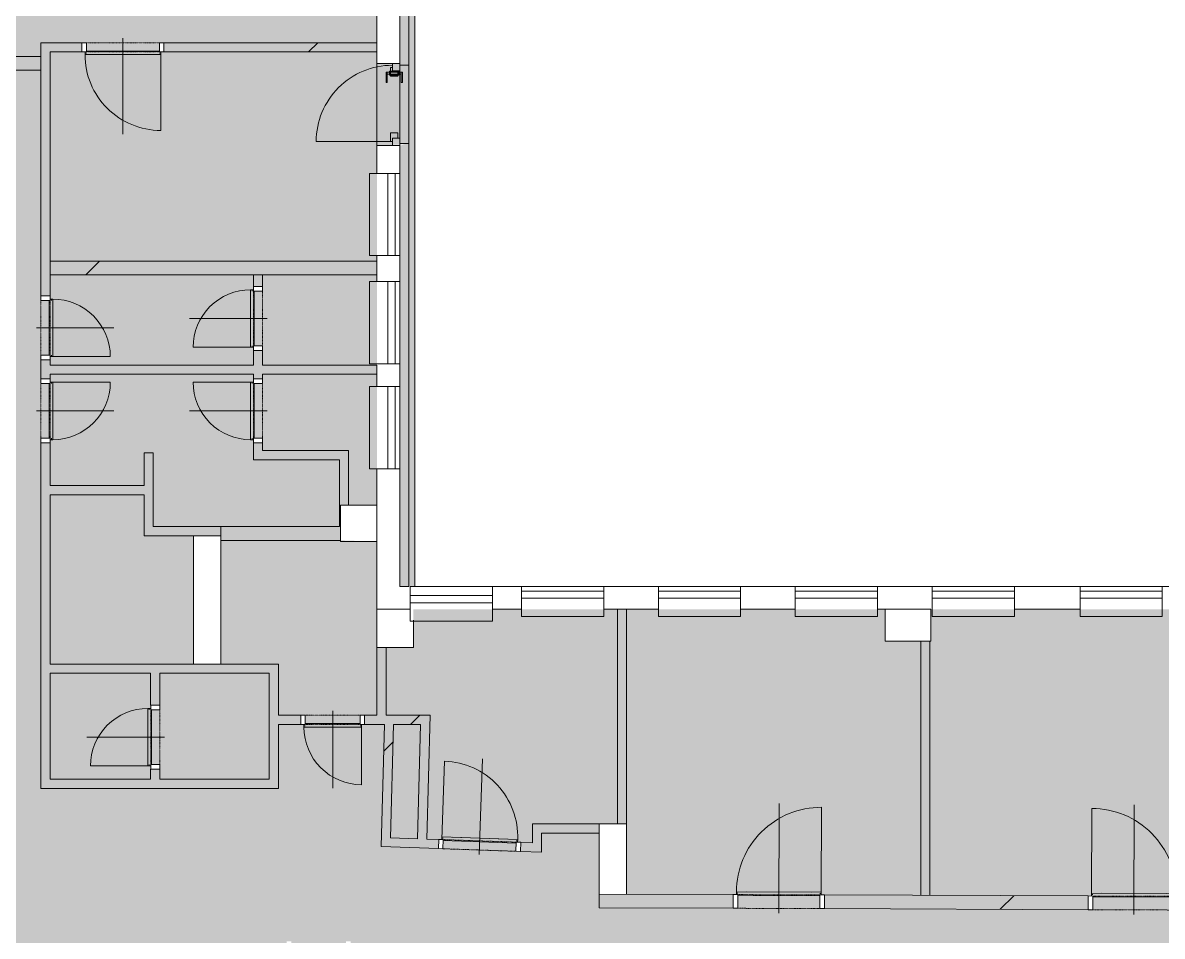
# Model space of a CAD drawing. Header units: millimetres. Extents: x -2854 to 232784, y -45352 to 20466.
# Drawn here: x 102498 to 114983, y -21166 to -11160 of the extents above; entities that cross this region are included whole.
import ezdxf

# ---------------------------------------------------------------- set-up
doc = ezdxf.new("R2010")
doc.units = ezdxf.units.MM
doc.linetypes.add('Čerchovaná se dvěma tečkami', pattern=[2.59, 1, -0.53, 0, -0.53, 0, -0.53])
for name, color, linetype, lineweight in [('A-DETL-GENF', 92, 'Continuous', 13), ('A-DETL-THIN', 151, 'Continuous', 13), ('A-DOOR', 31, 'Continuous', 13), ('A-DOOR-FRAM', 31, 'Continuous', 25), ('A-FLOR', 192, 'Continuous', 13), ('A-FLOR-HRAL', 11, 'Continuous', 13), ('A-GENM', 13, 'Continuous', 13), ('A-GLAZ', 151, 'Continuous', 13), ('A-GLAZ-SILL', 1, 'Continuous', 9), ('A-WALL', 113, 'Continuous', 13), ('S-COLS', 52, 'Continuous', 13)]:
    doc.layers.add(name, color=color, linetype=linetype, lineweight=lineweight)
doc.layers.add('A-WALL-PATT', color=111, linetype='Continuous')
pattern_1 = [(45, (83167, 0), (-4242.6, 4242.6), [])]

# ---------------------------------------------------------------- blocks, each defined once
blk = doc.blocks.new('DVERE_1k_oblozka - DD03_01_800x1970_koupelna-1549498-Mapka _ závislý 12')
at = {"layer": 'A-DOOR', "lineweight": 9}
for p, q in [((-415, 47), (-415, 907)), ((0, -103), (0, 947)), ((-400, 47), (-450, 47)), ((-450, 47), (-450, -53)), ((415, 77), (-415, 77)), ((-415, 77), (-415, 62)), ((-415, 62), (-400, 62)), ((-400, -53), (-400, 47)), ((-400, 37), (400, 37)), ((305, 77), (-305, 77)), ((400, 62), (415, 62)), ((450, 47), (400, 47)), ((400, 47), (400, -53)), ((415, 62), (415, 77)), ((415, 77), (415, 47)), ((450, -53), (450, 47)), ((-450, -53), (-400, -53)), ((400, -53), (450, -53))]:
    blk.add_line(p, q, dxfattribs=at)
at = {"layer": 'A-DOOR', "linetype": 'Čerchovaná se dvěma tečkami', "lineweight": 9}
for p, q in [((-400, 47), (400, 47)), ((-400, -53), (400, -53))]:
    blk.add_line(p, q, dxfattribs=at)
at = {"layer": 'A-DOOR', "lineweight": 9}
blk.add_arc((-415, 77), 830, 360, 90, dxfattribs=at)
at = {"layer": 'A-DOOR-FRAM', "lineweight": 9}
for p, q in [((-400, 47), (-450, 47)), ((-400, -53), (-400, 47)), ((400, 47), (400, -53)), ((400, 47), (450, 47)), ((-450, -53), (-400, -53)), ((450, -53), (400, -53))]:
    blk.add_line(p, q, dxfattribs=at)
blk = doc.blocks.new('DVERE_1k_oblozka - DD03_01_900x1970_koupelna-1549502-Mapka _ závislý 12')
at = {"layer": 'A-DOOR', "lineweight": 9}
for p, q in [((0, 128), (0, -1072)), ((-500, 78), (-450, 78)), ((-500, -72), (-500, 78)), ((-450, 78), (-450, -72)), ((450, 78), (500, 78)), ((450, -72), (450, 78)), ((500, 78), (500, -72)), ((-450, -72), (-500, -72)), ((-465, -72), (-465, -1032)), ((-465, -87), (-450, -87)), ((-465, -102), (-465, -87)), ((465, -102), (-465, -102)), ((-450, -62), (450, -62)), ((355, -102), (-355, -102)), ((500, -72), (450, -72)), ((450, -87), (465, -87)), ((465, -102), (465, -72)), ((465, -87), (465, -102))]:
    blk.add_line(p, q, dxfattribs=at)
at = {"layer": 'A-DOOR', "linetype": 'Čerchovaná se dvěma tečkami', "lineweight": 9}
for p, q in [((-450, 78), (450, 78)), ((-450, -72), (450, -72))]:
    blk.add_line(p, q, dxfattribs=at)
at = {"layer": 'A-DOOR', "lineweight": 9}
blk.add_arc((-465, -102), 930, 270, 0, dxfattribs=at)
at = {"layer": 'A-DOOR-FRAM', "lineweight": 9}
for p, q in [((-500, 78), (-450, 78)), ((-450, 78), (-450, -72)), ((450, -72), (450, 78)), ((500, 78), (450, 78)), ((-450, -72), (-500, -72)), ((450, -72), (500, -72))]:
    blk.add_line(p, q, dxfattribs=at)
blk = doc.blocks.new('DVERE_1k_oblozka - DD03_01_600x1970_koupelna-1549500-Mapka _ závislý 12')
at = {"layer": 'A-DOOR', "lineweight": 9}
for p, q in [((-315, 47), (-315, 707)), ((0, -103), (0, 747)), ((-300, 47), (-350, 47)), ((-350, 47), (-350, -53)), ((315, 77), (-315, 77)), ((-315, 77), (-315, 62)), ((-315, 62), (-300, 62)), ((-300, -53), (-300, 47)), ((-300, 37), (300, 37)), ((205, 77), (-205, 77)), ((300, 62), (315, 62)), ((350, 47), (300, 47)), ((300, 47), (300, -53)), ((315, 62), (315, 77)), ((315, 77), (315, 47)), ((350, -53), (350, 47)), ((-350, -53), (-300, -53)), ((300, -53), (350, -53))]:
    blk.add_line(p, q, dxfattribs=at)
at = {"layer": 'A-DOOR', "linetype": 'Čerchovaná se dvěma tečkami', "lineweight": 9}
for p, q in [((-300, 47), (300, 47)), ((-300, -53), (300, -53))]:
    blk.add_line(p, q, dxfattribs=at)
at = {"layer": 'A-DOOR', "lineweight": 9}
blk.add_arc((-315, 77), 630, 360, 90, dxfattribs=at)
at = {"layer": 'A-DOOR-FRAM', "lineweight": 9}
for p, q in [((-300, 47), (-350, 47)), ((-300, -53), (-300, 47)), ((300, 47), (300, -53)), ((300, 47), (350, 47)), ((-350, -53), (-300, -53)), ((350, -53), (300, -53))]:
    blk.add_line(p, q, dxfattribs=at)
blk = doc.blocks.new('DVERE_1k_oblozka - DD03_01_600x1970_koupelna-1549499-Mapka _ závislý 12')
at = {"layer": 'A-DOOR', "lineweight": 9}
for p, q in [((-350, 53), (-300, 53)), ((-350, -47), (-350, 53)), ((-300, 53), (-300, -47)), ((0, 103), (0, -747)), ((300, 53), (350, 53)), ((300, -47), (300, 53)), ((350, 53), (350, -47)), ((-300, -47), (-350, -47)), ((-315, -47), (-315, -707)), ((-315, -62), (-300, -62)), ((-315, -77), (-315, -62)), ((315, -77), (-315, -77)), ((-300, -37), (300, -37)), ((205, -77), (-205, -77)), ((350, -47), (300, -47)), ((300, -62), (315, -62)), ((315, -77), (315, -47)), ((315, -62), (315, -77))]:
    blk.add_line(p, q, dxfattribs=at)
at = {"layer": 'A-DOOR', "linetype": 'Čerchovaná se dvěma tečkami', "lineweight": 9}
for p, q in [((-300, 53), (300, 53)), ((-300, -47), (300, -47))]:
    blk.add_line(p, q, dxfattribs=at)
at = {"layer": 'A-DOOR', "lineweight": 9}
blk.add_arc((-315, -77), 630, 270, 0, dxfattribs=at)
at = {"layer": 'A-DOOR-FRAM', "lineweight": 9}
for p, q in [((-350, 53), (-300, 53)), ((-300, 53), (-300, -47)), ((300, -47), (300, 53)), ((350, 53), (300, 53)), ((-300, -47), (-350, -47)), ((300, -47), (350, -47))]:
    blk.add_line(p, q, dxfattribs=at)
blk = doc.blocks.new('DVERE_1k_oblozka - DD03_01_800x1970_koupelna-V102-Mapka _ závislý 12')
at = {"layer": 'A-DOOR', "lineweight": 9}
for p, q in [((-415, 47), (-415, 907)), ((0, -103), (0, 947)), ((-400, 47), (-450, 47)), ((-450, 47), (-450, -53)), ((415, 77), (-415, 77)), ((-415, 77), (-415, 62)), ((-415, 62), (-415, 77)), ((-415, 62), (-400, 62)), ((-400, -53), (-400, 47)), ((-400, 37), (400, 37)), ((305, 77), (-305, 77)), ((400, 62), (415, 62)), ((415, 62), (400, 62)), ((450, 47), (400, 47)), ((400, 47), (400, -53)), ((415, 62), (415, 77)), ((415, 77), (415, 47)), ((450, -53), (450, 47)), ((-450, -53), (-400, -53)), ((400, -53), (450, -53))]:
    blk.add_line(p, q, dxfattribs=at)
at = {"layer": 'A-DOOR', "linetype": 'Čerchovaná se dvěma tečkami', "lineweight": 9}
for p, q in [((-400, 47), (400, 47)), ((-400, -53), (400, -53))]:
    blk.add_line(p, q, dxfattribs=at)
at = {"layer": 'A-DOOR', "lineweight": 9}
blk.add_arc((-415, 77), 830, 360, 90, dxfattribs=at)
at = {"layer": 'A-DOOR-FRAM', "lineweight": 9}
for p, q in [((-400, 47), (-450, 47)), ((-400, -53), (-400, 47)), ((400, 47), (400, -53)), ((400, 47), (450, 47)), ((-450, -53), (-400, -53)), ((450, -53), (400, -53))]:
    blk.add_line(p, q, dxfattribs=at)
blk = doc.blocks.new('OKNO_1k_nadsvetlik - OKNO_1k_nadsvetlik_900 x 1500-1969487-Mapka _ závislý 12')
at = {"layer": 'A-GLAZ', "color": 61, "lineweight": 9}
for p, q in [((-450, 126), (450, 126)), ((-450, 25), (-450, 126)), ((450, 126), (450, 25)), ((450, 25), (-450, 25)), ((-450, 25), (450, 25)), ((-450, -55), (-450, 25)), ((450, 25), (450, -55)), ((450, -55), (-450, -55))]:
    blk.add_line(p, q, dxfattribs=at)
blk = doc.blocks.new('parapet s nosem_vnitní - parapet s nosem_vnitní-1280301-Mapka _ závislý 12')
at = {"layer": 'A-GENM', "color": 61, "lineweight": 9}
for p, q in [((-450, -190), (-450, 0)), ((450, 0), (450, -190)), ((-450, -190), (-450, -200)), ((-450, -200), (450, -200)), ((-450, -200), (450, -200)), ((450, -200), (450, -190))]:
    blk.add_line(p, q, dxfattribs=at)
blk = doc.blocks.new('OKNO_1k_nadsvetlik - OKNO_1k_nadsvetlik_900 x 1500-1969459-Mapka _ závislý 12')
at = {"layer": 'A-GLAZ', "lineweight": 9}
for p, q in [((-450, 126), (450, 126)), ((-450, 75), (-450, 126)), ((450, 126), (450, 75)), ((450, 75), (-450, 75)), ((-450, 75), (450, 75)), ((-450, -5), (-450, 75)), ((450, 75), (450, -5)), ((450, -5), (-450, -5))]:
    blk.add_line(p, q, dxfattribs=at)
blk = doc.blocks.new('parapet s nosem_vnitní - parapet s nosem_vnitní-V107-Mapka _ závislý 12')
at = {"layer": 'A-GENM', "lineweight": 9}
for p, q in [((-450, -190), (-450, 0)), ((450, 0), (450, -190)), ((-450, -190), (-450, -200)), ((-450, -200), (450, -200)), ((-450, -200), (450, -200)), ((450, -200), (450, -190))]:
    blk.add_line(p, q, dxfattribs=at)
blk = doc.blocks.new('DVERE_1k_oblozka - DD03_01_900x1970_koupelna-1549503-Mapka _ závislý 12')
at = {"layer": 'A-DOOR', "lineweight": 9}
for p, q in [((-465, 72), (-465, 1032)), ((0, -128), (0, 1072)), ((-450, 72), (-500, 72)), ((-500, 72), (-500, -78)), ((465, 102), (-465, 102)), ((-465, 102), (-465, 87)), ((-465, 87), (-450, 87)), ((-450, -78), (-450, 72)), ((-450, 62), (450, 62)), ((355, 102), (-355, 102)), ((450, 87), (465, 87)), ((500, 72), (450, 72)), ((450, 72), (450, -78)), ((465, 87), (465, 102)), ((465, 102), (465, 72)), ((500, -78), (500, 72)), ((-500, -78), (-450, -78)), ((450, -78), (500, -78))]:
    blk.add_line(p, q, dxfattribs=at)
at = {"layer": 'A-DOOR', "linetype": 'Čerchovaná se dvěma tečkami', "lineweight": 9}
for p, q in [((-450, 72), (450, 72)), ((-450, -78), (450, -78))]:
    blk.add_line(p, q, dxfattribs=at)
at = {"layer": 'A-DOOR', "lineweight": 9}
blk.add_arc((-465, 102), 930, 360, 90, dxfattribs=at)
at = {"layer": 'A-DOOR-FRAM', "lineweight": 9}
for p, q in [((-450, 72), (-500, 72)), ((-450, -78), (-450, 72)), ((450, 72), (450, -78)), ((450, 72), (500, 72)), ((-500, -78), (-450, -78)), ((500, -78), (450, -78))]:
    blk.add_line(p, q, dxfattribs=at)
blk = doc.blocks.new('OKNO_dvere vchod_1k_nadsvetlik - vstupni dvere 1100_2435 2-1384119-Mapka _ závislý 12')
at = {"layer": 'A-GLAZ', "lineweight": 9}
for p, q in [((-995, -45), (-995, 790)), ((-347, 25), (-237, 25)), ((-237, 25), (-347, 25)), ((-347, 25), (-347, 12)), ((-347, 12), (-347, 25)), ((-347, 12), (-237, 12)), ((-237, 12), (-347, 12)), ((-257, 12), (-257, -142)), ((-237, 12), (-257, 12)), ((-237, 12), (-257, 12)), ((-237, 25), (-237, 12)), ((-237, 25), (-237, 12)), ((-237, -142), (-237, 12)), ((-1040, -45), (-960, -45)), ((-1040, -125), (-1040, -45)), ((-995, -25), (-900, -25)), ((-995, -45), (-995, -25)), ((-960, -45), (-995, -45)), ((-960, -105), (-960, -45)), ((-960, -45), (-960, -125)), ((-900, -105), (-960, -105)), ((-900, -25), (-900, -105)), ((-280, -25), (-185, -25)), ((-280, -105), (-280, -25)), ((-220, -105), (-280, -105)), ((-270, -15), (-270, -115)), ((-224, -15), (-270, -15)), ((-224, -15), (-270, -15)), ((-224, -15), (-270, -15)), ((-224, -15), (-270, -15)), ((-270, -115), (-224, -115)), ((-270, -115), (-224, -115)), ((-270, -115), (-224, -115)), ((-270, -115), (-224, -115)), ((-251, -15), (-243, -15)), ((-251, -15), (-243, -15)), ((-243, -115), (-251, -115)), ((-243, -115), (-251, -115)), ((-224, -115), (-224, -15)), ((-224, -44), (-224, -15)), ((-185, -45), (-220, -45)), ((-220, -45), (-220, -105)), ((-220, -45), (-140, -45)), ((-220, -125), (-220, -45)), ((-185, -25), (-185, -45)), ((-140, -45), (-140, -125)), ((-960, -125), (-1040, -125)), ((-347, -142), (-237, -142)), ((-237, -142), (-347, -142)), ((-347, -155), (-347, -142)), ((-347, -142), (-347, -155)), ((-347, -155), (-237, -155)), ((-237, -155), (-347, -155)), ((-257, -142), (-237, -142)), ((-257, -142), (-237, -142)), ((-237, -142), (-237, -155)), ((-237, -142), (-237, -155)), ((-140, -125), (-220, -125))]:
    blk.add_line(p, q, dxfattribs=at)
blk.add_arc((-995, -45), 835, 360, 90, dxfattribs=at)
at = {"layer": 'A-GLAZ-SILL'}
blk.add_line((-1040, 125), (-140, 125), dxfattribs=at)
blk = doc.blocks.new('OKNO_1k - OKNO_1k_900x1000-2034286-Mapka _ závislý 12')
at = {"layer": 'A-GLAZ', "lineweight": 9}
for p, q in [((-450, 126), (450, 126)), ((-450, 75), (-450, 126)), ((450, 126), (450, 75)), ((450, 75), (-450, 75)), ((-450, 75), (450, 75)), ((-450, -5), (-450, 75)), ((450, 75), (450, -5)), ((450, -5), (-450, -5))]:
    blk.add_line(p, q, dxfattribs=at)
blk = doc.blocks.new('Typ horního madla - Horní madlo_Vnitřní_-1833894-Mapka _ závislý 12')
at = {"layer": 'A-FLOR-HRAL', "lineweight": 9}
for p, q in [((16960, -20763), (16910, -20763)), ((16910, -20763), (16910, -21257)), ((16960, -20763), (16960, -21233)), ((16910, -21257), (16960, -21233)), ((16910, -21257), (16910, -21323)), ((16910, -21323), (16910, -22382)), ((16960, -21233), (16960, -21323)), ((16960, -21323), (16960, -22332)), ((16960, -22332), (18116, -22332)), ((18116, -22332), (21756, -22332)), ((21756, -22332), (21756, -22382)), ((16910, -22382), (18116, -22382)), ((18116, -22382), (21756, -22382))]:
    blk.add_line(p, q, dxfattribs=at)
blk = doc.blocks.new('Typ horního madla - Horní madlo_Vnitřní_-1833909-Mapka _ závislý 12')
at = {"layer": 'A-FLOR-HRAL', "lineweight": 9}
for p, q in [((17969, -20763), (17919, -20763)), ((17919, -20786), (17969, -20763)), ((17919, -20763), (17919, -20786)), ((17919, -20786), (17919, -21248)), ((17969, -20763), (17969, -21248)), ((17969, -20763), (17969, -20763)), ((17919, -21248), (17919, -21373)), ((17969, -21248), (17969, -21323)), ((17969, -21323), (18116, -21323)), ((18116, -21323), (21756, -21323)), ((21756, -21323), (21756, -21373)), ((17919, -21373), (18116, -21373)), ((18116, -21373), (21756, -21373))]:
    blk.add_line(p, q, dxfattribs=at)
blk = doc.blocks.new('Betonový pravoúhlý sloup - 400 x 420mm-2278915-Mapka _ závislý 12')
at = {"layer": 'S-COLS', "lineweight": 9}
h = blk.add_hatch(dxfattribs=at)
h.set_pattern_fill('FP_183', color=256, style=0, pattern_type=2)
h.set_pattern_definition([(45, (-23410, 17795), (-7184.2, 7184.2), []), (45, (-20537, 17795), (-7184.2, 7184.2), []), (45, (-14789, 17795), (-4310.5, 10058), [4064, -2032, 67, -1965])])
h.paths.add_polyline_path([(165, -210), (200, -210), (200, 85), (165, 90), (165, 210), (-200, 210), (-200, -210), (113, -210)])
for p, q in [((165, 210), (-200, 210)), ((-200, 210), (-200, -210)), ((200, -210), (200, 90)), ((-200, -210), (200, -210))]:
    blk.add_line(p, q, dxfattribs=at)
blk = doc.blocks.new('Betonový čtvercový sloup - 400 x 400-V214-Mapka _ závislý 12')
at = {"layer": 'S-COLS', "lineweight": 9}
h = blk.add_hatch(dxfattribs=at)
h.set_pattern_fill('FP_184', color=256, style=0, pattern_type=2)
h.set_pattern_definition([(45, (-23010, 16643), (-7184.2, 7184.2), []), (45, (-20137, 16643), (-7184.2, 7184.2), []), (45, (-14389, 16643), (-4310.5, 10058), [4064, -2032, 67, -1965])])
h.paths.add_polyline_path([(-200, -200), (200, -200), (200, 200), (-200, 200)])
for p, q in [((200, 200), (-200, 200)), ((-200, 200), (-200, -200)), ((200, -200), (200, 200)), ((-200, -200), (200, -200))]:
    blk.add_line(p, q, dxfattribs=at)
blk = doc.blocks.new('Betonový pravoúhlý sloup - 350 x 500mm-V215-Mapka _ závislý 12')
at = {"layer": 'S-COLS', "lineweight": 9}
h = blk.add_hatch(dxfattribs=at)
h.set_pattern_fill('FP_185', color=256, style=0, pattern_type=2)
h.set_pattern_definition([(315, (17760, 29029), (7184.2, 7184.2), []), (315, (17760, 26155), (7184.2, 7184.2), []), (315, (17760, 20408), (10058, 4310.5), [4064, -2032, 67, -1965])])
h.paths.add_polyline_path([(-175, -250), (175, -250), (175, 250), (-175, 250)])
for p, q in [((175, 250), (-175, 250)), ((-175, 250), (-175, -250)), ((175, -250), (175, 250)), ((-175, -250), (175, -250))]:
    blk.add_line(p, q, dxfattribs=at)

msp = doc.modelspace()

# ---------------------------------------------------------------- hatches: boundary and pattern name
at = {"layer": 'A-DETL-GENF', "lineweight": 9}
h = msp.add_hatch(color=1, dxfattribs=at)
h.paths.add_polyline_path([(81881.8, -28962.3), (81881.8, -27933.8), (81711.8, -27933.8), (81711.8, -28962.3)])
h.paths.add_polyline_path([(94236.8, -28962.3), (94236.8, -27933.8), (87976.8, -27933.8), (87976.8, -27115.5), (88116.8, -27115.5), (88116.8, -26157.5), (81961.8, -26157.5), (81961.8, -27300), (82416.8, -27300), (82416.8, -27933.8), (82131.8, -27933.8), (82131.8, -28962.3), (90258.7, -28962.3)])
h.paths.add_polyline_path([(94536.8, -28962.3), (99926.6, -28962.3), (99926.6, -27933.8), (94536.8, -27933.8), (94536.8, -28328.2)])
h.paths.add_polyline_path([(128209.3, -17205.8), (128209.3, -17200.8), (127909.3, -17205.8)])
h.paths.add_polyline_path([(125201.3, -17205.8), (124391.7, -17205.8), (124391.7, -17625.8), (123991.7, -17625.8), (123991.7, -17205.8), (122246.7, -17205.8), (122246.7, -16585.8), (122646.7, -16585.8), (122646.7, -16955.8), (125279.3, -16955.8), (125279.3, -16555.8), (125679.3, -16555.8), (125667.6, -16973.9), (125521.3, -17200.8), (125201.3, -17200.8)])
h.paths.add_polyline_path([(125521.3, -17205.8), (125521.3, -17520.8), (125201.3, -17520.8), (125201.3, -17205.8), (125279.3, -17205.8)])
h.paths.add_polyline_path([(106464.7, -28812.5), (112016, -28812.5), (112016, -28417.5), (112416, -28417.5), (112416, -28812.5), (118010.5, -28812.5), (118010.5, -28514.7), (118110.5, -28514.7), (118110.5, -27156.7), (124430.8, -27156.7), (124430.8, -22765.8), (124015.8, -22765.8), (124015.8, -22732.3), (123926.2, -22732.3), (123926.2, -22382.3), (124430.8, -22365.8), (124430.8, -19232.3), (124680.8, -19244.8), (124680.8, -19829.6), (126770.8, -19829.6), (126770.8, -19579.6), (126820.8, -19579.6), (126820.8, -19829.6), (127620.8, -19829.6), (127620.8, -19579.6), (127670.8, -19579.6), (127670.8, -19829.6), (131904.3, -19829.6), (131904.3, -17205.8), (130956.8, -17205.8), (130956.8, -17500.8), (130656.8, -17500.8), (130656.8, -17205.8), (128209.3, -17205.8), (128209.3, -17500.8), (127909.3, -17500.8), (127909.3, -17205.8), (125524.5, -17200.8), (125679.3, -16955.8), (131254.3, -16955.8), (131254.3, -16583.6), (131654.3, -16583.6), (131654.3, -10920.5), (131254.3, -10920.5), (131254.3, -10523.2), (125667.3, -10563.9), (125667.3, -10951), (125250, -10951.7), (125247.3, -10563.9), (125096.5, -10561), (125095.3, -10384.9), (123995.3, -10392.4), (123995.3, -10572.4), (121926.5, -10577.1), (121925.4, -10406.4), (121875.3, -10392.4), (121874.9, -10372.1), (120225.1, -10372.1), (120225, -10417.9), (120175.4, -10418.2), (120176.7, -10598.2), (116654.3, -10622.1), (116654.3, -11022.1), (116254.3, -11022.1), (116254.3, -16631.1), (116674.3, -16631.1), (116674.3, -17172.1), (116254.3, -17172.1), (116254.3, -17584.7), (112446.2, -17584.7), (112446.2, -17934.7), (111946.2, -17934.7), (111946.2, -17584.7), (106777.5, -17584.7), (106777.5, -18004.7), (106377.5, -18004.7), (106377.5, -16843.3), (105977.5, -16829.6), (105977.5, -16443.3), (106377.5, -16443.3), (106377.5, -12505.8), (106691, -12490.1), (106727.5, -12480.8), (106727.5, -17334.7), (106792.5, -17334.7), (106792.5, -4240.9), (106727.5, -4240.9), (106727.5, -11625.8), (106627.5, -11605.8), (106377.5, -11605.8), (106377.5, -10845.8), (106042.5, -10845.8), (106042.5, -10445.8), (106377.5, -10445.8), (106377.5, -4686.1), (106042.5, -4686.1), (106042.5, -4286.1), (106377.5, -4286.1), (106377.5, -4240.9), (99970, -4240.9), (99970, -4286.1), (100295, -4286.1), (100295, -4686.1), (99970, -4686.1), (99970, -10445.8), (100295, -10445.8), (100295, -10845.8), (99970, -10845.8), (99970, -16143.3), (100394.7, -16143.3), (100394.7, -16843.3), (99994.7, -16843.3), (99994.7, -16443.3), (94399.3, -16443.3), (94399.3, -16843.3), (93999.3, -16843.3), (93999.3, -16443.3), (88424.3, -16443.3), (88424.3, -16143.3), (89260, -16140.2), (89260, -15478.3), (89600, -15478.3), (89600, -9908.2), (89190, -9908.2), (89190, -9358.2), (89600, -9358.2), (89600, -6966.2), (89170, -6966.2), (89170, -6451.2), (89600, -6451.2), (89600, -886.8), (89067.2, -886.8), (89067.2, -431.8), (83615, -431.8), (83615, -871.8), (83180, -890.9), (83180, -6443.2), (83600, -6443.2), (83600, -6963.2), (83180, -6963.2), (83180, -9340.2), (83615, -9340.2), (83615, -9908.2), (83180, -9908.2), (83180, -14351.8), (82825, -14357.8), (82825, -15446.9), (82849, -15451.8), (82850, -15451.8), (83635, -15451.8), (83635, -16130), (85928.1, -16130), (85928.1, -15402.4), (86383.1, -15402.4), (86383.1, -16140), (86473.1, -16143.3), (86473.1, -16430), (82376.8, -16430), (82376.8, -16830), (81961.8, -16830), (81961.8, -21265), (82376.8, -21265), (82376.8, -21665), (81961.8, -21665), (81981.4, -25857.5), (88416.8, -25857.5), (88416.8, -27683.8), (94016.8, -27683.8), (94016.8, -27206.6), (94416.8, -27206.6), (94416.8, -27683.8), (100013.7, -27683.8), (100013.7, -27206.6), (100413.7, -27206.6), (100413.7, -24339.4), (100663.7, -24339.4), (100663.7, -25069.4), (101203.7, -25069.4), (101203.7, -25319.4), (102103.7, -25319.4), (102103.7, -25069.4), (104293.7, -25069.4), (104293.7, -25319.4), (105178.7, -25319.4), (105193.7, -25069.4), (105769.7, -25069.4), (105769.7, -22482.5), (106119.7, -22482.5), (106119.7, -22392.5), (106519.7, -22392.5), (106519.7, -22812.5), (106119.7, -22812.5), (106119.7, -28412.5), (106464.7, -28412.5)])
h.paths.add_polyline_path([(115010.5, -24342.5), (114910.5, -24342.5), (114910.5, -24292.5), (115010.5, -24292.5)])
h.paths.add_polyline_path([(94316.8, -24274.3), (94316.8, -24224.3), (94416.8, -24224.3), (94416.8, -24274.3)])
h.paths.add_polyline_path([(115010.5, -23492.5), (114910.5, -23492.5), (114910.5, -23442.5), (115010.5, -23442.5)])
h.paths.add_polyline_path([(94316.8, -23424.3), (94316.8, -23374.3), (94416.8, -23374.3), (94416.8, -23424.3)])
h.paths.add_polyline_path([(106663.7, -22812.5), (106663.7, -22712.5), (106713.7, -22712.5), (106691, -22812.5)])
h.paths.add_polyline_path([(112710.5, -22812.5), (112710.5, -22712.5), (112760.5, -22712.5), (112760.5, -22812.5)])
h.paths.add_polyline_path([(107513.7, -22812.5), (107513.7, -22712.5), (107563.7, -22712.5), (107563.7, -22812.5)])
h.paths.add_polyline_path([(115980.5, -22812.5), (115930.5, -22812.5), (115930.5, -22712.5), (115980.5, -22712.5)])
h.paths.add_polyline_path([(115130.5, -22812.5), (115080.5, -22812.5), (115080.5, -22712.5), (115130.5, -22712.5)])
h.paths.add_polyline_path([(113610.5, -22812.5), (113560.5, -22812.5), (113560.5, -22712.5), (113610.5, -22712.5)])
h.paths.add_polyline_path([(111133.7, -22812.5), (111133.7, -22712.5), (111183.7, -22712.5), (111183.7, -22812.5)])
h.paths.add_polyline_path([(110333.7, -22812.5), (110283.7, -22812.5), (110283.7, -22712.5), (110333.7, -22712.5)])
h.paths.add_polyline_path([(100378.9, -22802.5), (100076.6, -22802.5), (100076.6, -22382.5), (100476.6, -22382.5), (100476.6, -22802.5), (100413.7, -22802.5)])
h.paths.add_polyline_path([(118355.5, -22732.3), (117855.5, -22732.3), (117855.5, -22382.3), (118355.5, -22382.3), (118355.5, -22532.3)])
h.paths.add_polyline_path([(116958, -22719.8), (116958, -22544.8), (117183, -22544.8), (117183, -22719.8)])
h.paths.add_polyline_path([(111946.2, -22712.5), (111946.2, -22362.5), (112446.2, -22362.5), (112446.2, -22712.5)])
h.paths.add_polyline_path([(119439.8, -22532.3), (119439.8, -22382.3), (119489.8, -22382.3), (119489.8, -22532.3)])
h.paths.add_polyline_path([(118639.8, -22532.3), (118589.8, -22532.3), (118589.8, -22382.3), (118639.8, -22382.3)])
h.paths.add_polyline_path([(85166.2, -22425), (85066.2, -22425), (85066.2, -22375), (85166.2, -22375)])
h.paths.add_polyline_path([(88316.8, -21665), (87976.8, -21665), (87976.8, -21265), (88416.8, -21265), (88416.8, -21665)])
h.paths.add_polyline_path([(90688, -21599.6), (90638, -21599.6), (90638, -21499.6), (90688, -21515.6), (90688, -21562)])
h.paths.add_polyline_path([(92868, -21599.6), (92868, -21499.6), (92918, -21515.6), (92918, -21599.6)])
h.paths.add_polyline_path([(89788, -21599.6), (89788, -21499.6), (89838, -21515.6), (89838, -21599.6)])
h.paths.add_polyline_path([(93718, -21599.6), (93718, -21499.6), (93768, -21515.6), (93768, -21599.6)])
h.paths.add_polyline_path([(85166.2, -21575), (85066.2, -21575), (85066.2, -21525), (85166.2, -21525)])
h.paths.add_polyline_path([(94316.8, -21562), (94035, -21562), (94035, -21212), (94535, -21212), (94530.7, -21562), (94416.8, -21562)])
h.paths.add_polyline_path([(86816.8, -21415), (86766.8, -21415), (86766.8, -21265), (86816.8, -21265)])
h.paths.add_polyline_path([(87616.8, -21415), (87616.8, -21265), (87666.8, -21265), (87666.8, -21415)])
h.paths.add_polyline_path([(106089.7, -21322.5), (106039.7, -21322.5), (106039.7, -21222.5), (106089.7, -21222.5)])
h.paths.add_polyline_path([(105439.7, -21322.5), (105389.7, -21322.5), (105389.7, -21222.5), (105439.7, -21222.5)])
h.paths.add_polyline_path([(86323.1, -20900), (86323.1, -20850), (86473.1, -20850), (86473.1, -20900)])
h.paths.add_polyline_path([(115171.8, -20879.4), (115121.8, -20879.2), (115122.4, -20729.2), (115172.4, -20729.2)])
h.paths.add_polyline_path([(114221.8, -20875.6), (114171.8, -20863.9), (114172.4, -20725.4), (114222.4, -20725.4), (114221.8, -20863.9)])
h.paths.add_polyline_path([(111280.9, -20863.9), (111230.9, -20863.7), (111231.5, -20713.7), (111281.5, -20713.9), (111280.9, -20863.7)])
h.paths.add_polyline_path([(110330.9, -20860.1), (110280.9, -20859.9), (110281.5, -20709.9), (110331.5, -20710.1), (110330.9, -20859.9)])
h.paths.add_polyline_path([(109113.4, -20705.3), (108813.4, -20704.1), (108813.4, -19936.3), (109113.4, -19936.3), (109113.4, -20036.3)])
h.paths.add_polyline_path([(107950.6, -20237.4), (107900.7, -20235.7), (107904.2, -20135.8), (107954.1, -20137.5), (107950.7, -20235.7)])
h.paths.add_polyline_path([(107101.2, -20207.8), (107051.2, -20206), (107054.7, -20106.1), (107104.7, -20107.8), (107101.2, -20206)])
h.paths.add_polyline_path([(86473.1, -20050), (86323.1, -20050), (86323.1, -20000), (86473.1, -20000)])
h.paths.add_polyline_path([(90937.2, -19675.3), (90936.6, -19525.3), (90986.6, -19525.3), (90987.2, -19675.1)])
h.paths.add_polyline_path([(91787.2, -19672.1), (91786.6, -19522.1), (91836.6, -19525.1), (91837.2, -19671.9)])
h.paths.add_polyline_path([(95153, -19659.3), (95153, -19509.3), (95202.4, -19509.2), (95202.4, -19659.2)])
h.paths.add_polyline_path([(96003, -19656.1), (96003, -19506.1), (96052.4, -19505.9), (96052.4, -19655.9)])
h.paths.add_polyline_path([(97002.5, -19543.3), (96702.5, -19543.3), (96702.5, -19143.3), (97002.5, -19143.3), (97002.5, -19503.5)])
h.paths.add_polyline_path([(103998.7, -19336.3), (103898.7, -19336.3), (103898.7, -19286.3), (103998.7, -19286.3)])
h.paths.add_polyline_path([(123270.8, -19232.3), (123220.8, -19232.3), (123220.8, -19132.3), (123270.8, -19132.3)])
h.paths.add_polyline_path([(124120.8, -19232.3), (124070.8, -19232.3), (124070.8, -19132.3), (124120.8, -19132.3)])
h.paths.add_polyline_path([(100224.4, -19013.3), (100174.4, -19013.3), (100174.4, -18913.3), (100224.4, -18913.3)])
h.paths.add_polyline_path([(98502.5, -19013.3), (98452.5, -19013.3), (98474.8, -18913.3), (98502.5, -18913.3)])
h.paths.add_polyline_path([(99252.5, -19013.3), (99202.5, -19013.3), (99202.5, -18913.3), (99252.5, -18913.3)])
h.paths.add_polyline_path([(101024.4, -19013.3), (101024.4, -18913.3), (101074.4, -18913.3), (101074.4, -19013.3)])
h.paths.add_polyline_path([(106243.4, -18846.3), (106193.4, -18846.3), (106193.4, -18746.3), (106243.4, -18746.3)])
h.paths.add_polyline_path([(105543.4, -18846.3), (105543.4, -18746.3), (105593.4, -18746.3), (105593.4, -18846.3)])
h.paths.add_polyline_path([(103898.7, -18686.3), (103898.7, -18636.3), (103998.7, -18636.3), (103998.7, -18686.3)])
h.paths.add_polyline_path([(104636.9, -18186.3), (104367.5, -18186.3), (104367.5, -16779.6), (104667.5, -16779.6), (104667.5, -18186.3)])
h.paths.add_polyline_path([(118220.9, -17972.1), (117972.4, -17972.1), (117972.4, -17272.1), (118382.4, -17272.1), (118382.4, -17972.1)])
h.paths.add_polyline_path([(117932.4, -17272.1), (117882.4, -17272.1), (117882.4, -17172.1), (117932.4, -17172.1)])
h.paths.add_polyline_path([(117082.4, -17272.1), (117032.4, -17272.1), (117032.4, -17172.1), (117082.4, -17172.1)])
h.paths.add_polyline_path([(130956.8, -17205.8), (130956.8, -17200.8), (130656.8, -17205.8)])
h.paths.add_polyline_path([(87989.3, -16843.3), (87989.3, -16143.3), (88339.3, -16143.3), (88324.3, -16843.3), (88204.6, -16843.3)])
h.paths.add_polyline_path([(99620, -16143.3), (99620, -16140), (98474.8, -16143.3)])
h.paths.add_polyline_path([(102796.6, -15761.9), (102696.6, -15761.9), (102696.6, -15711.9), (102796.6, -15711.9)])
h.paths.add_polyline_path([(105124.1, -15761.9), (105024.1, -15761.9), (105024.1, -15711.9), (105124.1, -15711.9)])
h.paths.add_polyline_path([(86483, -15384.9), (86383, -15384.9), (86383.1, -15334.9), (86483, -15334.9)])
h.paths.add_polyline_path([(102696.6, -15111.9), (102696.6, -15061.9), (102796.6, -15061.9), (102796.6, -15111.9)])
h.paths.add_polyline_path([(105024.1, -15111.9), (105024.1, -15061.9), (105124.1, -15061.9), (105124.1, -15111.9)])
h.paths.add_polyline_path([(102696.6, -14851.9), (102696.6, -14801.9), (102796.6, -14801.9), (102796.6, -14851.9)])
h.paths.add_polyline_path([(105124.1, -14750.1), (105024.1, -14750.1), (105024.1, -14700.1), (105124.1, -14703)])
h.paths.add_polyline_path([(86483, -14534.9), (86383, -14534.9), (86383, -14484.9), (86483, -14484.9)])
h.paths.add_polyline_path([(102796.6, -14201.9), (102696.6, -14201.9), (102696.6, -14151.9), (102796.6, -14151.9)])
h.paths.add_polyline_path([(105124.1, -14100.1), (105024.1, -14100.1), (105024.1, -14050.1), (105124.1, -14050.1)])
h.paths.add_polyline_path([(122246.7, -13752.1), (122096.7, -13752.1), (122096.7, -13702.1), (122246.7, -13702.1)])
h.paths.add_polyline_path([(122246.7, -12902.1), (122096.7, -12902.1), (122096.7, -12852.1), (122246.7, -12852.1)])
h.paths.add_polyline_path([(122366.8, -12689.7), (122366.8, -12589.7), (122416.3, -12589.4), (122416.3, -12689.4)])
h.paths.add_polyline_path([(123016.7, -12686.6), (123016.3, -12586.6), (123066.3, -12586.6), (123066.7, -12686.3)])
h.paths.add_polyline_path([(125581.1, -12047.2), (125580.6, -11997.2), (125680.6, -11997.2), (125667.3, -12046.4)])
h.paths.add_polyline_path([(104044.3, -11479.2), (103994.3, -11479.2), (103994.3, -11379.2), (104044.3, -11379.2)])
h.paths.add_polyline_path([(103194.3, -11479.2), (103144.3, -11479.2), (103144.3, -11379.2), (103194.3, -11379.2)])
h.paths.add_polyline_path([(125573.2, -11197.2), (125580.6, -11147.2), (125672.8, -11147.2), (125667.3, -11196.4), (125580.6, -11197.2)])
h.paths.add_polyline_path([(87780, -11177.1), (87780, -11127.1), (87879.8, -11126.7), (87877, -11176.7)])
h.paths.add_polyline_path([(122246.7, -10977.1), (122246.7, -10577.1), (122646.7, -10584.2), (122646.7, -10977.1)])
h.paths.add_polyline_path([(87777.2, -10327.1), (87777.2, -10277.1), (87877, -10276.7), (87877, -10326.7)])
h.paths.add_polyline_path([(87763, -6045), (87763, -5995), (87862.9, -5994.7), (87862.9, -6044.7)])
h.paths.add_polyline_path([(87760.2, -5195), (87760.2, -5145), (87860, -5144.7), (87860, -5194.7)])
h.paths.add_polyline_path([(88110, -3625), (88060, -3625), (88060, -3525), (88110, -3525)])
h.paths.add_polyline_path([(88960, -3625), (88910, -3625), (88910, -3525), (88960, -3525)])
at = {"layer": 'A-WALL-PATT', "lineweight": 9}
h = msp.add_hatch(dxfattribs=at)
h.set_pattern_fill('FP_97', color=256, angle=45, style=0, pattern_type=2)
h.set_pattern_definition([(135, (106627.5, -7862), (-5747.4, -5747.4), []), (90, (103935.4, 1296), (-5747.4, 5747.4), [1016, -10478.7]), (135, (103935, 2312), (-5747.4, -5747.4), [1016, -7112]), (180, (103217, 3030.6), (-5747.4, -5747.4), [1016, -10478.7]), (225, (102201, 3031), (5747.4, -5747.4), [1016, -7112]), (90, (101482.5, 1296), (-5747.4, 5747.4), [1016, -10478.7]), (135, (102201, 578), (-5747.4, -5747.4), [1016, -7112]), (180, (103217, 578), (-5747.4, -5747.4), [1016, -10478.7]), (225, (103935, 1296), (5747.4, -5747.4), [1016, -7112]), (135, (100554, 3959.5), (-5747.4, -5747.4), [2032, -6096])])
h.paths.add_polyline_path([(106377.5, -17584.7), (106627.5, -17584.7), (106627.5, -16045.1), (106377.5, -16045.1), (106377.5, -17334.7)])
h.paths.add_polyline_path([(106497.5, -15145.1), (106627.5, -15145.1), (106627.5, -14895.1), (106377.5, -14910.1), (106392, -15145.1), (106401.7, -15145.1)])
h.paths.add_polyline_path([(106472.6, -13995.1), (106627.5, -13995.1), (106627.5, -13710.1), (106377.5, -13710.1), (106377.5, -13995.1)])
h.paths.add_polyline_path([(106595.9, -12810.1), (106627.5, -12810.1), (106627.5, -12505.8), (106377.5, -12505.8), (106377.5, -12810.1), (106577.5, -12810.1)])
h.paths.add_polyline_path([(106547.5, -11605.8), (106627.5, -11605.8), (106627.5, -10295.8), (106377.5, -10295.8), (106377.5, -11605.8)])
h.paths.add_polyline_path([(106497.5, -8195.8), (106627.5, -8195.8), (106627.5, -7595.8), (106377.5, -7595.8), (106377.5, -8195.8), (106468.1, -8195.8)])
h.paths.add_polyline_path([(106577.5, -5495.8), (106627.5, -5495.8), (106627.5, -3886.1), (106382.8, -3886.1), (106377.5, -5495.8), (106576.8, -5495.8)])
h = msp.add_hatch(color=41, dxfattribs=at)
h.paths.add_polyline_path([(106727.5, -17334.7), (106727.5, -12480.8), (106627.5, -12505.8), (106628.5, -17334.7), (106691, -17334.7)])
h.paths.add_polyline_path([(106727.5, -11625.8), (106727.5, -4236.1), (106627.5, -4236.1), (106628.5, -11605.8), (106691, -11618.4)])
h = msp.add_hatch(dxfattribs=at)
h.set_pattern_fill('FP_89', color=256, style=0, pattern_type=2)
h.set_pattern_definition(pattern_1)
h.paths.add_polyline_path([(104636.9, -11479.2), (106377.5, -11479.2), (106377.5, -11379.2), (104044.3, -11379.2), (104044.3, -11479.2)])
h.paths.add_polyline_path([(103144.3, -11479.2), (103144.3, -11379.2), (102696.6, -11379.2), (102696.6, -11479.2), (102796.6, -11479.2)])
h = msp.add_hatch(dxfattribs=at)
h.set_pattern_fill('FP_89', color=256, style=0, pattern_type=2)
h.set_pattern_definition(pattern_1)
h.paths.add_polyline_path([(105124.1, -13920.1), (106377.5, -13920.1), (106377.5, -13770.1), (102796.6, -13770.1), (102796.6, -13920.1), (105024.1, -13920.1)])
h = msp.add_hatch(dxfattribs=at)
h.set_pattern_fill('FP_144', color=256, angle=45, style=0, pattern_type=2)
h.set_pattern_definition([(135, (104667.5, -14609), (-5747, -5747), []), (90, (101975.4, -5451.3), (-5747.4, 5747.4), [1016, -10478.7]), (135, (101975, -4435), (-5747.4, -5747.4), [1016, -7112]), (180, (101257, -3717), (-5747.4, -5747.4), [1016, -10478.7]), (225, (100241, -3717), (5747.4, -5747.4), [1016, -7112]), (90, (99522.5, -5451.3), (-5747.4, 5747.4), [1016, -10478.7]), (135, (100241, -6170), (-5747.4, -5747.4), [1016, -7112]), (180, (101257, -6170), (-5747.4, -5747.4), [1016, -10478.7]), (225, (101975, -5451), (5747.4, -5747.4), [1016, -7112]), (135, (98594, -2788), (-5747.4, -5747.4), [2032, -6096])])
h.paths.add_polyline_path([(104667.5, -18186.3), (104667.5, -16779.6), (104367.5, -16779.6), (104367.5, -18186.3), (104636.9, -18186.3)])
h = msp.add_hatch(dxfattribs=at)
h.set_pattern_fill('FP_102', color=256, angle=45, style=0, pattern_type=2)
h.set_pattern_definition([(45, (114314.6, -17585), (-5747, 5747), []), (360, (123472.5, -14892.6), (5747.4, 5747.4), [1016, -10478.7]), (45, (124488.5, -14892.6), (-5747.4, 5747.4), [1016, -7112]), (90, (125207, -14174), (-5747.4, 5747.4), [1016, -10478.7]), (135, (125207, -13158), (-5747.4, -5747.4), [1016, -7112]), (360, (123472.5, -12440), (5747.4, 5747.4), [1016, -10478.7]), (45, (122754, -13158), (-5747.4, 5747.4), [1016, -7112]), (90, (122754, -14174), (-5747.4, 5747.4), [1016, -10478.7]), (135, (123472.5, -14892.6), (-5747.4, -5747.4), [1016, -7112]), (45, (126136, -11511), (-5747.4, 5747.4), [2032, -6096])])
h.paths.add_polyline_path([(116254.3, -17584.7), (116254.3, -17334.7), (114982.5, -17334.7), (114982.5, -17584.7), (116004.3, -17584.7)])
h.paths.add_polyline_path([(106627.5, -17584.7), (106742.5, -17584.7), (106727.5, -17334.7), (106627.5, -17334.7)])
h.paths.add_polyline_path([(107642.5, -17584.7), (107962.5, -17584.7), (107962.5, -17334.7), (107642.5, -17334.7), (107642.5, -17514.7)])
h.paths.add_polyline_path([(110362.5, -17584.7), (110962.5, -17584.7), (110962.5, -17334.7), (110362.5, -17334.7), (110362.5, -17539.4)])
h.paths.add_polyline_path([(111946.2, -17584.7), (112462.5, -17584.7), (112462.5, -17334.7), (111862.5, -17334.7), (111862.5, -17584.7)])
h.paths.add_polyline_path([(109462.5, -17584.7), (109462.5, -17334.7), (108862.5, -17334.7), (108862.5, -17584.7), (109113.4, -17584.7)])
h.paths.add_polyline_path([(114082.5, -17584.7), (114082.5, -17334.7), (113362.5, -17334.7), (113362.5, -17584.7)])
h = msp.add_hatch(dxfattribs=at)
h.set_pattern_fill('FP_89', color=256, style=0, pattern_type=2)
h.set_pattern_definition(pattern_1)
h.paths.add_polyline_path([(106957.1, -18846.3), (106959.7, -18746.3), (106243.4, -18746.3), (106243.4, -18846.3), (106857, -18846.3)])
h.paths.add_polyline_path([(105543.4, -18846.3), (105543.4, -18746.3), (105298.7, -18746.3), (105298.7, -18846.3)])
h = msp.add_hatch(dxfattribs=at)
h.set_pattern_fill('FP_89', color=256, style=0, pattern_type=2)
h.set_pattern_definition(pattern_1)
h.paths.add_polyline_path([(106527.3, -20087.7), (106560.1, -18846.3), (106460.1, -18846.3), (106427.4, -20084.2)])
h = msp.add_hatch(dxfattribs=at)
h.set_pattern_fill('FP_126', color=256, angle=45, style=0, pattern_type=2)
h.set_pattern_definition([(315, (108813, -23194), (5747, 5747), []), (270, (111505.5, -32352), (5747.4, -5747.4), [1016, -10478.7]), (315, (111505.5, -33368), (5747.4, 5747.4), [1016, -7112]), (360, (112224, -34086), (5747.4, 5747.4), [1016, -10478.7]), (45, (113240, -34086), (-5747.4, 5747.4), [1016, -7112]), (270, (113958.3, -32352), (5747.4, -5747.4), [1016, -10478.7]), (315, (113240, -31633), (5747.4, 5747.4), [1016, -7112]), (360, (112224, -31633.4), (5747.4, 5747.4), [1016, -10478.7]), (45, (111505.5, -32352), (-5747.4, 5747.4), [1016, -7112]), (315, (114887, -35015), (5747.4, 5747.4), [2032, -6096])])
h.paths.add_polyline_path([(109113.4, -20705.3), (109113.4, -19936.3), (108813.4, -19936.3), (108813.4, -20704.1), (109013.4, -20704.9)])
h = msp.add_hatch(dxfattribs=at)
h.set_pattern_fill('FP_89', color=256, style=0, pattern_type=2)
h.set_pattern_definition(pattern_1)
h.paths.add_polyline_path([(116902.4, -20886.2), (116902.4, -20736.2), (115172.4, -20729.4), (115172.4, -20879.3)])
h.paths.add_polyline_path([(114171.8, -20875.4), (114171.8, -20725.4), (111281.5, -20713.9), (111281.5, -20863.9)])
h.paths.add_polyline_path([(110280.9, -20859.9), (110280.9, -20709.9), (108813.4, -20704.1), (108813.4, -20854.1)])

# ---------------------------------------------------------------- linework, layer by layer
at = {"layer": 'A-DETL-THIN', "lineweight": 9}
for p, q in [((106792.5, -17334.7), (106792.5, -4240.9)), ((116004.3, -17334.7), (106792.5, -17334.7))]:
    msp.add_line(p, q, dxfattribs=at)
at = {"layer": 'A-FLOR', "lineweight": 9}
msp.add_line((106627.5, -12425.8), (106627.5, -11685.8), dxfattribs=at)
at = {"layer": 'A-WALL', "color": 40, "lineweight": 9}
for p, q in [((106727.5, -17334.7), (106727.5, -4236.1)), ((106627.5, -11605.8), (106628.5, -11605.8)), ((106628.5, -11625.8), (106727.5, -11625.8)), ((106727.5, -12480.8), (106628.5, -12480.8)), ((106628.5, -12505.8), (106627.5, -12505.8)), ((102796.6, -18186.3), (102796.6, -16329.6)), ((106627.5, -17334.7), (106727.5, -17334.7)), ((102796.6, -19446.3), (102796.6, -18286.3)), ((102696.6, -18656.3), (102696.6, -19546.3))]:
    msp.add_line(p, q, dxfattribs=at)
at = {"layer": 'A-WALL', "lineweight": 9}
for p, q in [((106377.5, -10295.8), (106377.5, -11605.8)), ((106627.5, -11605.8), (106627.5, -10295.8)), ((102696.6, -11379.2), (102696.6, -14151.9)), ((103144.3, -11379.2), (102696.6, -11379.2)), ((102796.6, -14151.9), (102796.6, -11479.2)), ((102796.6, -11479.2), (103144.3, -11479.2)), ((106377.5, -11379.2), (104044.3, -11379.2)), ((104044.3, -11479.2), (106377.5, -11479.2)), ((102696.6, -11527.5), (101209.7, -11527.5)), ((106377.5, -11605.8), (106547.5, -11605.8)), ((101359.7, -11677.5), (102696.6, -11677.5)), ((106547.5, -12505.8), (106377.5, -12505.8)), ((106377.5, -12505.8), (106377.5, -12810.1)), ((106627.5, -12810.1), (106627.5, -12505.8)), ((106377.5, -13995.1), (106377.5, -13710.1)), ((106627.5, -13995.1), (106627.5, -13710.1)), ((106377.5, -13770.1), (102796.6, -13770.1)), ((102796.6, -13920.1), (106377.5, -13920.1)), ((105024.1, -13920.1), (105024.1, -14050.1)), ((105124.1, -14050.1), (105124.1, -13920.1)), ((102696.6, -14851.9), (102696.6, -15061.9)), ((102796.6, -14910.1), (102796.6, -14851.9)), ((105024.1, -14750.1), (105024.1, -14910.1)), ((105124.1, -14910.1), (105124.1, -14750.1)), ((105024.1, -14910.1), (102796.6, -14910.1)), ((106377.5, -14910.1), (105124.1, -14910.1)), ((106377.5, -14910.1), (106377.5, -15145.1)), ((106627.5, -15145.1), (106627.5, -14895.1)), ((102796.6, -15061.9), (102796.6, -15010.1)), ((102796.6, -15010.1), (105024.1, -15010.1)), ((105024.1, -15010.1), (105024.1, -15061.9)), ((105124.1, -15010.1), (106377.5, -15010.1)), ((105124.1, -15061.9), (105124.1, -15010.1)), ((102696.6, -15761.9), (102696.6, -18656.3)), ((102796.6, -16229.6), (102796.6, -15761.9)), ((105024.1, -15761.9), (105024.1, -15947.1)), ((105124.1, -15847.1), (105124.1, -15761.9)), ((106067.5, -15847.1), (105124.1, -15847.1)), ((106067.5, -16443.3), (106067.5, -15847.1)), ((103826.6, -15869.6), (103826.6, -16229.6)), ((103926.6, -15869.6), (103826.6, -15869.6)), ((103926.6, -16679.6), (103926.6, -15869.6)), ((105024.1, -15947.1), (105967.5, -15947.1)), ((105967.5, -15947.1), (105967.5, -16679.6)), ((106377.5, -16045.1), (106377.5, -16443.3)), ((106627.5, -17334.7), (106627.5, -16045.1)), ((103826.6, -16229.6), (102796.6, -16229.6)), ((102796.6, -16329.6), (103826.6, -16329.6)), ((103826.6, -16329.6), (103826.6, -16779.6)), ((105967.5, -16679.6), (103926.6, -16679.6)), ((104667.5, -18186.3), (104667.5, -16679.6)), ((103826.6, -16779.6), (104667.5, -16779.6)), ((104367.5, -16779.6), (104367.5, -18186.3)), ((104667.5, -16829.6), (105977.5, -16829.6)), ((106377.5, -16843.3), (106377.5, -17584.7)), ((107962.5, -17334.7), (107642.5, -17334.7)), ((109462.5, -17334.7), (108862.5, -17334.7)), ((110962.5, -17334.7), (110362.5, -17334.7)), ((112462.5, -17334.7), (111862.5, -17334.7)), ((114082.5, -17334.7), (113362.5, -17334.7)), ((107642.5, -17584.7), (107962.5, -17584.7)), ((108862.5, -17584.7), (109462.5, -17584.7)), ((109013.4, -17584.7), (109013.4, -19936.3)), ((109113.4, -20705.3), (109113.4, -17584.7)), ((110362.5, -17584.7), (110962.5, -17584.7)), ((111862.5, -17584.7), (111946.2, -17584.7)), ((113362.5, -17584.7), (114082.5, -17584.7)), ((112337.4, -17934.7), (112337.4, -20718.1)), ((112437.4, -20718.5), (112437.4, -17934.7)), ((106377.5, -18004.7), (106377.5, -18746.3)), ((106477.5, -18746.3), (106477.5, -18004.7)), ((105298.7, -18186.3), (102796.6, -18186.3)), ((105298.7, -18746.3), (105298.7, -18186.3)), ((102796.6, -18286.3), (103898.7, -18286.3)), ((103898.7, -18286.3), (103898.7, -18636.3)), ((103998.7, -18286.3), (105198.7, -18286.3)), ((103998.7, -18636.3), (103998.7, -18286.3)), ((105198.7, -18286.3), (105198.7, -19446.3)), ((105543.4, -18746.3), (105298.7, -18746.3)), ((105298.7, -18846.3), (105543.4, -18846.3)), ((105298.7, -19546.3), (105298.7, -18846.3)), ((106377.5, -18746.3), (106243.4, -18746.3)), ((106243.4, -18846.3), (106460.1, -18846.3)), ((106460.1, -18846.3), (106424.7, -20184.2)), ((106959.7, -18746.3), (106477.5, -18746.3)), ((106527.3, -20087.7), (106560.1, -18846.3)), ((106560.1, -18846.3), (106857, -18846.3)), ((106857, -18846.3), (106823.9, -20098)), ((106923.9, -20101.5), (106959.7, -18746.3)), ((103898.7, -19336.3), (103898.7, -19446.3)), ((103998.7, -19446.3), (103998.7, -19336.3)), ((103898.7, -19446.3), (102796.6, -19446.3)), ((105198.7, -19446.3), (103998.7, -19446.3)), ((102696.6, -19546.3), (105298.7, -19546.3)), ((109113.4, -19936.3), (108080.9, -19936.3)), ((108080.9, -19936.3), (108080.9, -20141.9)), ((108813.4, -19936.3), (108813.4, -20854.1)), ((106823.9, -20098), (106527.3, -20087.7)), ((108180.9, -20036.3), (108813.4, -20036.3)), ((108180.9, -20245.5), (108180.9, -20036.3)), ((106424.7, -20184.2), (107051.2, -20206)), ((107054.7, -20106.1), (106923.9, -20101.5)), ((108080.9, -20141.9), (107954.1, -20137.5)), ((107950.6, -20237.4), (108180.9, -20245.5)), ((110281.5, -20709.9), (108813.4, -20704.1)), ((114172.4, -20725.4), (111281.5, -20713.9)), ((108813.4, -20854.1), (110280.9, -20859.9)), ((111280.9, -20863.9), (114171.8, -20875.4))]:
    msp.add_line(p, q, dxfattribs=at)
at = {"layer": 'A-WALL', "color": 61, "lineweight": 9}
msp.add_line((106628.5, -12505.8), (106628.5, -11605.8), dxfattribs=at)

# ---------------------------------------------------------------- block references
at = {"layer": 'A-DOOR', "lineweight": 9}
for name, p, rotation in [('DVERE_1k_oblozka - DD03_01_800x1970_koupelna-1549498-Mapka _ závislý 12', (103594.3, -11432.1), 180), ('DVERE_1k_oblozka - DD03_01_600x1970_koupelna-1549500-Mapka _ závislý 12', (105071.2, -14400.1), 90), ('DVERE_1k_oblozka - DD03_01_600x1970_koupelna-1549499-Mapka _ závislý 12', (102749.4, -14501.9), 89.99999999999993), ('DVERE_1k_oblozka - DD03_01_600x1970_koupelna-1549500-Mapka _ závislý 12', (102749.4, -15411.9), 269.9999999999999), ('DVERE_1k_oblozka - DD03_01_600x1970_koupelna-1549499-Mapka _ závislý 12', (105071.2, -15411.9), 270), ('DVERE_1k_oblozka - DD03_01_600x1970_koupelna-1549500-Mapka _ závislý 12', (103945.8, -18986.3), 90), ('DVERE_1k_oblozka - DD03_01_600x1970_koupelna-1549500-Mapka _ závislý 12', (105893.4, -18799.1), 180), ('DVERE_1k_oblozka - DD03_01_800x1970_koupelna-V102-Mapka _ závislý 12', (107502.8, -20168.9), 357.9999999999999), ('DVERE_1k_oblozka - DD03_01_900x1970_koupelna-1549502-Mapka _ závislý 12', (110781.2, -20784.1), 179.7724506317132), ('DVERE_1k_oblozka - DD03_01_900x1970_koupelna-1549503-Mapka _ závislý 12', (114672.1, -20799.5), 359.7724506317132)]:
    msp.add_blockref(name, p, dxfattribs=dict(at, rotation=rotation))
at = {"layer": 'A-FLOR-HRAL', "lineweight": 9}
for name in ['Typ horního madla - Horní madlo_Vnitřní_-1833894-Mapka _ závislý 12', 'Typ horního madla - Horní madlo_Vnitřní_-1833909-Mapka _ závislý 12']:
    msp.add_blockref(name, (83167.2, 0), dxfattribs=at)
at = {"layer": 'A-GENM', "lineweight": 9, "rotation": 269.9999999999999}
for p in [(106497.5, -13260.1), (106497.5, -14445.1), (106497.5, -15595.1)]:
    msp.add_blockref('parapet s nosem_vnitní - parapet s nosem_vnitní-V107-Mapka _ závislý 12', p, dxfattribs=at)
at = {"layer": 'A-GENM', "lineweight": 9}
for p in [(108412.5, -17464.7), (109912.5, -17464.7), (111412.5, -17464.7), (112912.5, -17464.7), (114532.5, -17464.7)]:
    msp.add_blockref('parapet s nosem_vnitní - parapet s nosem_vnitní-V107-Mapka _ závislý 12', p, dxfattribs=at)
at = {"layer": 'A-GENM', "color": 61, "lineweight": 9}
msp.add_blockref('parapet s nosem_vnitní - parapet s nosem_vnitní-1280301-Mapka _ závislý 12', (107192.5, -17514.7), dxfattribs=at)
at = {"layer": 'A-GLAZ', "lineweight": 9}
for name, p, rotation in [('OKNO_dvere vchod_1k_nadsvetlik - vstupni dvere 1100_2435 2-1384119-Mapka _ závislý 12', (106502.5, -11465.5), 89.99999999999993), ('OKNO_1k - OKNO_1k_900x1000-2034286-Mapka _ závislý 12', (106502.5, -13260.1), 269.9999999999999), ('OKNO_1k - OKNO_1k_900x1000-2034286-Mapka _ závislý 12', (106502.5, -14445.1), 269.9999999999999), ('OKNO_1k - OKNO_1k_900x1000-2034286-Mapka _ závislý 12', (106502.5, -15595.1), 269.9999999999999)]:
    msp.add_blockref(name, p, dxfattribs=dict(at, rotation=rotation))
at = {"layer": 'A-GLAZ', "color": 61, "lineweight": 9}
msp.add_blockref('OKNO_1k_nadsvetlik - OKNO_1k_nadsvetlik_900 x 1500-1969487-Mapka _ závislý 12', (107192.5, -17459.7), dxfattribs=at)
at = {"layer": 'A-GLAZ', "lineweight": 9}
for p in [(108412.5, -17459.7), (109912.5, -17459.7), (111412.5, -17459.7), (112912.5, -17459.7), (114532.5, -17459.7)]:
    msp.add_blockref('OKNO_1k_nadsvetlik - OKNO_1k_nadsvetlik_900 x 1500-1969459-Mapka _ závislý 12', p, dxfattribs=at)
at = {"layer": 'S-COLS', "lineweight": 9}
for name, p in [('Betonový čtvercový sloup - 400 x 400-V214-Mapka _ závislý 12', (106177.5, -16643.3)), ('Betonový pravoúhlý sloup - 400 x 420mm-2278915-Mapka _ závislý 12', (106577.5, -17794.7))]:
    msp.add_blockref(name, p, dxfattribs=at)
at = {"layer": 'S-COLS', "lineweight": 9, "rotation": 89.9999999999999}
msp.add_blockref('Betonový pravoúhlý sloup - 350 x 500mm-V215-Mapka _ závislý 12', (112196.2, -17759.7), dxfattribs=at)

doc.saveas('drawing.dxf')
